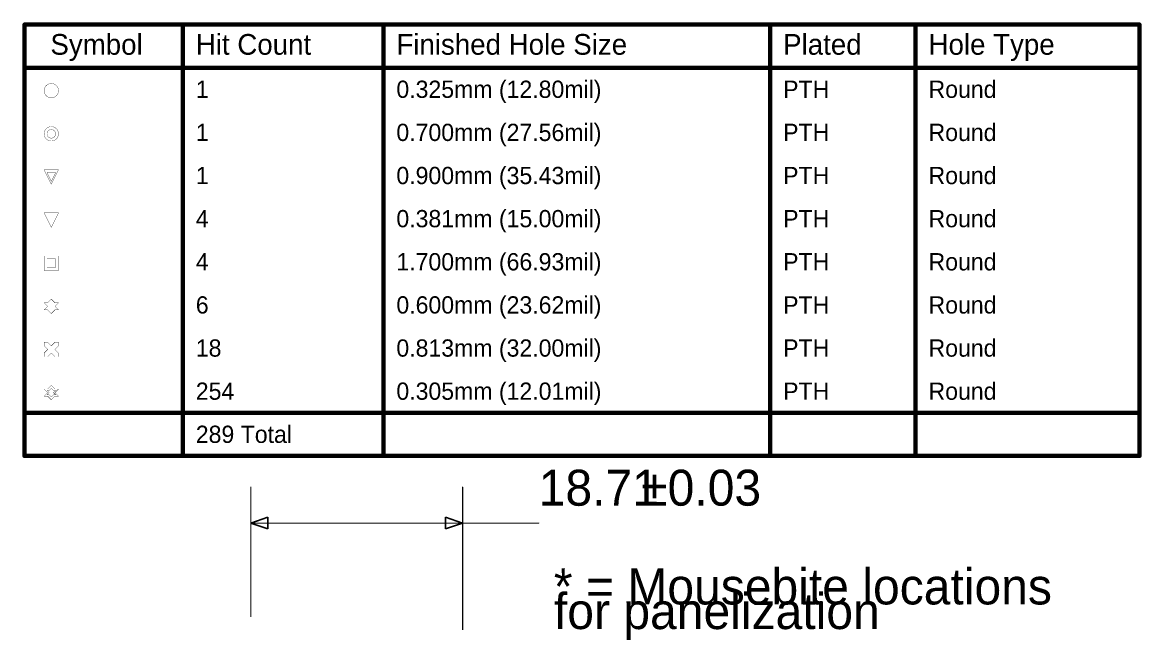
# Model space of a CAD drawing. Header units: millimetres. Extents: x 6 to 417, y 41 to 311.
# Drawn here: x 79.8 to 178.7, y 123.2 to 176.3 of the extents above; entities that cross this region are included whole.
import ezdxf

# ---------------------------------------------------------------- set-up
doc = ezdxf.new("R2010")
doc.units = ezdxf.units.MM
doc.layers.add('DrillDrawing', color=1, linetype='Continuous')
doc.layers.add('Mechanical2', color=216, linetype='Continuous')

msp = doc.modelspace()

# ---------------------------------------------------------------- linework, layer by layer
at = {"layer": 'DrillDrawing'}
for p, q in [((100, 132.063), (101.5, 132.571)), ((101.5, 132.571), (101.5, 131.555)), ((117.215, 132.571), (118.715, 132.063)), ((117.215, 131.555), (117.215, 132.571)), ((101.5, 131.555), (100, 132.063)), ((118.715, 132.063), (117.215, 131.555))]:
    msp.add_line(p, q, dxfattribs=at)
for points, const_width in [([(80, 176.1), (178.526, 176.1)], 0.381), ([(80, 138), (80, 176.1)], 0.381), ([(93.992, 138), (93.992, 176.1)], 0.381), ([(111.717, 138), (111.717, 176.1)], 0.381), ([(145.895, 138), (145.895, 176.1)], 0.381), ([(158.744, 138), (158.744, 176.1)], 0.381), ([(178.526, 138), (178.526, 176.1)], 0.381), ([(80, 172.29), (178.526, 172.29)], 0.381), ([(81.73, 163.273), (83, 163.273)], 0.0254), ([(81.73, 163.273), (82.365, 162.003)], 0.0254), ([(82.365, 162.003), (83, 163.273)], 0.0254), ([(81.984, 163.019), (82.746, 163.019)], 0.0254), ([(81.984, 163.019), (82.365, 162.257)], 0.0254), ([(82.365, 162.257), (82.746, 163.019)], 0.0254), ([(81.73, 159.463), (83, 159.463)], 0.0254), ([(81.73, 159.463), (82.365, 158.193)], 0.0254), ([(82.365, 158.193), (83, 159.463)], 0.0254), ([(81.73, 155.653), (83, 155.653)], 0.0254), ([(81.73, 154.383), (81.73, 155.653)], 0.0254), ([(81.984, 155.399), (82.746, 155.399)], 0.0254), ([(81.984, 154.637), (81.984, 155.399)], 0.0254), ([(82.746, 154.637), (82.746, 155.399)], 0.0254), ([(83, 154.383), (83, 155.653)], 0.0254), ([(81.73, 154.383), (83, 154.383)], 0.0254), ([(81.984, 154.637), (82.746, 154.637)], 0.0254), ([(81.73, 151.526), (82.048, 151.208)], 0.0254), ([(81.73, 151.526), (82.048, 151.526)], 0.0254), ([(82.048, 151.526), (82.365, 151.843)], 0.0254), ([(82.365, 151.843), (82.683, 151.526)], 0.0254), ([(82.683, 151.526), (83, 151.526)], 0.0254), ([(82.683, 151.208), (83, 151.526)], 0.0254), ([(81.73, 150.891), (82.048, 151.208)], 0.0254), ([(81.73, 150.891), (82.048, 150.891)], 0.0254), ([(82.048, 150.891), (82.365, 150.573)], 0.0254), ([(82.365, 150.573), (82.683, 150.891)], 0.0254), ([(82.683, 151.208), (83, 150.891)], 0.0254), ([(82.683, 150.891), (83, 150.891)], 0.0254), ([(81.73, 147.716), (81.73, 148.033)], 0.0254), ([(81.73, 148.033), (82.048, 148.033)], 0.0254), ([(81.73, 147.716), (82.048, 147.398)], 0.0254), ([(81.73, 147.081), (82.048, 147.398)], 0.0254), ([(82.048, 148.033), (82.365, 147.716)], 0.0254), ([(82.365, 147.716), (82.683, 148.033)], 0.0254), ([(82.683, 148.033), (83, 148.033)], 0.0254), ([(82.683, 147.398), (83, 147.716)], 0.0254), ([(82.683, 147.398), (83, 147.081)], 0.0254), ([(83, 147.716), (83, 148.033)], 0.0254), ([(81.73, 146.763), (81.73, 147.081)], 0.0254), ([(81.73, 146.763), (82.048, 146.763)], 0.0254), ([(82.048, 146.763), (82.365, 147.081)], 0.0254), ([(82.365, 147.081), (82.683, 146.763)], 0.0254), ([(82.683, 146.763), (83, 146.763)], 0.0254), ([(83, 146.763), (83, 147.081)], 0.0254), ([(81.73, 143.906), (82.048, 143.588)], 0.0254), ([(81.73, 143.906), (82.048, 143.906)], 0.0254), ([(81.73, 143.271), (82.048, 143.588)], 0.0254), ([(81.984, 143.779), (82.175, 143.588)], 0.0254), ([(81.984, 143.779), (82.175, 143.779)], 0.0254), ([(81.984, 143.398), (82.175, 143.588)], 0.0254), ([(82.048, 143.906), (82.365, 144.223)], 0.0254), ([(82.175, 143.779), (82.365, 143.969)], 0.0254), ([(82.365, 144.223), (82.683, 143.906)], 0.0254), ([(82.365, 143.969), (82.556, 143.779)], 0.0254), ([(82.556, 143.779), (82.746, 143.779)], 0.0254), ([(82.556, 143.588), (82.746, 143.779)], 0.0254), ([(82.556, 143.588), (82.746, 143.398)], 0.0254), ([(82.683, 143.906), (83, 143.906)], 0.0254), ([(82.683, 143.588), (83, 143.906)], 0.0254), ([(82.683, 143.588), (83, 143.271)], 0.0254), ([(81.73, 143.271), (82.048, 143.271)], 0.0254), ([(81.984, 143.398), (82.175, 143.398)], 0.0254), ([(82.048, 143.271), (82.365, 142.953)], 0.0254), ([(82.175, 143.398), (82.365, 143.207)], 0.0254), ([(82.365, 143.207), (82.556, 143.398)], 0.0254), ([(82.365, 142.953), (82.683, 143.271)], 0.0254), ([(82.556, 143.398), (82.746, 143.398)], 0.0254), ([(82.683, 143.271), (83, 143.271)], 0.0254), ([(80, 141.81), (178.526, 141.81)], 0.381), ([(80, 138), (178.526, 138)], 0.381), ([(118.715, 102.27), (118.715, 135.238)], 0.1), ([(100, 132.063), (118.715, 132.063)], 0.1), ([(118.715, 132.063), (125.436, 132.063)], 0.1)]:
    msp.add_lwpolyline(points, dxfattribs=dict(at, const_width=const_width))
for points, const_width in [([(79.905, 176.1, 1), (80.095, 176.1, 1)], 0.191), ([(79.905, 176.1, 1), (80.095, 176.1, 1)], 0.191), ([(93.897, 176.1, 1), (94.087, 176.1, 1)], 0.191), ([(111.621, 176.1, 1), (111.812, 176.1, 1)], 0.191), ([(145.8, 176.1, 1), (145.99, 176.1, 1)], 0.191), ([(158.649, 176.1, 1), (158.84, 176.1, 1)], 0.191), ([(178.431, 176.1, 1), (178.621, 176.1, 1)], 0.191), ([(178.431, 176.1, 1), (178.621, 176.1, 1)], 0.191), ([(79.905, 172.29, 1), (80.095, 172.29, 1)], 0.191), ([(178.431, 172.29, 1), (178.621, 172.29, 1)], 0.191), ([(83, 170.258, 1), (81.73, 170.258, 1)], 0.0254), ([(81.724, 170.258, 1), (81.737, 170.258, 1)], 0.0127), ([(82.994, 170.258, 1), (83.007, 170.258, 1)], 0.0127), ([(83, 166.448, 1), (81.73, 166.448, 1)], 0.0254), ([(81.724, 166.448, 1), (81.737, 166.448, 1)], 0.0127), ([(82.746, 166.448, 1), (81.984, 166.448, 1)], 0.0254), ([(81.978, 166.448, 1), (81.991, 166.448, 1)], 0.0127), ([(82.74, 166.448, 1), (82.753, 166.448, 1)], 0.0127), ([(82.994, 166.448, 1), (83.007, 166.448, 1)], 0.0127), ([(81.724, 163.273, 1), (81.737, 163.273, 1)], 0.0127), ([(81.724, 163.273, 1), (81.737, 163.273, 1)], 0.0127), ([(82.994, 163.273, 1), (83.007, 163.273, 1)], 0.0127), ([(82.994, 163.273, 1), (83.007, 163.273, 1)], 0.0127), ([(81.978, 163.019, 1), (81.991, 163.019, 1)], 0.0127), ([(81.978, 163.019, 1), (81.991, 163.019, 1)], 0.0127), ([(82.359, 162.257, 1), (82.372, 162.257, 1)], 0.0127), ([(82.359, 162.257, 1), (82.372, 162.257, 1)], 0.0127), ([(82.74, 163.019, 1), (82.753, 163.019, 1)], 0.0127), ([(82.74, 163.019, 1), (82.753, 163.019, 1)], 0.0127), ([(82.359, 162.003, 1), (82.372, 162.003, 1)], 0.0127), ([(82.359, 162.003, 1), (82.372, 162.003, 1)], 0.0127), ([(81.724, 159.463, 1), (81.737, 159.463, 1)], 0.0127), ([(81.724, 159.463, 1), (81.737, 159.463, 1)], 0.0127), ([(82.994, 159.463, 1), (83.007, 159.463, 1)], 0.0127), ([(82.994, 159.463, 1), (83.007, 159.463, 1)], 0.0127), ([(82.359, 158.193, 1), (82.372, 158.193, 1)], 0.0127), ([(82.359, 158.193, 1), (82.372, 158.193, 1)], 0.0127), ([(81.724, 155.653, 1), (81.737, 155.653, 1)], 0.0127), ([(81.724, 155.653, 1), (81.737, 155.653, 1)], 0.0127), ([(81.978, 155.399, 1), (81.991, 155.399, 1)], 0.0127), ([(81.978, 155.399, 1), (81.991, 155.399, 1)], 0.0127), ([(82.74, 155.399, 1), (82.753, 155.399, 1)], 0.0127), ([(82.74, 155.399, 1), (82.753, 155.399, 1)], 0.0127), ([(82.994, 155.653, 1), (83.007, 155.653, 1)], 0.0127), ([(82.994, 155.653, 1), (83.007, 155.653, 1)], 0.0127), ([(81.724, 154.383, 1), (81.737, 154.383, 1)], 0.0127), ([(81.724, 154.383, 1), (81.737, 154.383, 1)], 0.0127), ([(81.978, 154.637, 1), (81.991, 154.637, 1)], 0.0127), ([(81.978, 154.637, 1), (81.991, 154.637, 1)], 0.0127), ([(82.74, 154.637, 1), (82.753, 154.637, 1)], 0.0127), ([(82.74, 154.637, 1), (82.753, 154.637, 1)], 0.0127), ([(82.994, 154.383, 1), (83.007, 154.383, 1)], 0.0127), ([(82.994, 154.383, 1), (83.007, 154.383, 1)], 0.0127), ([(81.724, 151.526, 1), (81.737, 151.526, 1)], 0.0127), ([(81.724, 151.526, 1), (81.737, 151.526, 1)], 0.0127), ([(82.042, 151.526, 1), (82.054, 151.526, 1)], 0.0127), ([(82.042, 151.526, 1), (82.054, 151.526, 1)], 0.0127), ([(82.359, 151.843, 1), (82.372, 151.843, 1)], 0.0127), ([(82.359, 151.843, 1), (82.372, 151.843, 1)], 0.0127), ([(82.677, 151.526, 1), (82.689, 151.526, 1)], 0.0127), ([(82.677, 151.526, 1), (82.689, 151.526, 1)], 0.0127), ([(82.994, 151.526, 1), (83.007, 151.526, 1)], 0.0127), ([(82.994, 151.526, 1), (83.007, 151.526, 1)], 0.0127), ([(81.724, 150.891, 1), (81.737, 150.891, 1)], 0.0127), ([(81.724, 150.891, 1), (81.737, 150.891, 1)], 0.0127), ([(82.042, 151.208, 1), (82.054, 151.208, 1)], 0.0127), ([(82.042, 151.208, 1), (82.054, 151.208, 1)], 0.0127), ([(82.042, 150.891, 1), (82.054, 150.891, 1)], 0.0127), ([(82.042, 150.891, 1), (82.054, 150.891, 1)], 0.0127), ([(82.359, 150.573, 1), (82.372, 150.573, 1)], 0.0127), ([(82.359, 150.573, 1), (82.372, 150.573, 1)], 0.0127), ([(82.677, 151.208, 1), (82.689, 151.208, 1)], 0.0127), ([(82.677, 151.208, 1), (82.689, 151.208, 1)], 0.0127), ([(82.677, 150.891, 1), (82.689, 150.891, 1)], 0.0127), ([(82.677, 150.891, 1), (82.689, 150.891, 1)], 0.0127), ([(82.994, 150.891, 1), (83.007, 150.891, 1)], 0.0127), ([(82.994, 150.891, 1), (83.007, 150.891, 1)], 0.0127), ([(81.724, 148.033, 1), (81.737, 148.033, 1)], 0.0127), ([(81.724, 148.033, 1), (81.737, 148.033, 1)], 0.0127), ([(81.724, 147.716, 1), (81.737, 147.716, 1)], 0.0127), ([(81.724, 147.716, 1), (81.737, 147.716, 1)], 0.0127), ([(82.042, 148.033, 1), (82.054, 148.033, 1)], 0.0127), ([(82.042, 148.033, 1), (82.054, 148.033, 1)], 0.0127), ([(82.042, 147.398, 1), (82.054, 147.398, 1)], 0.0127), ([(82.042, 147.398, 1), (82.054, 147.398, 1)], 0.0127), ([(82.359, 147.716, 1), (82.372, 147.716, 1)], 0.0127), ([(82.359, 147.716, 1), (82.372, 147.716, 1)], 0.0127), ([(82.677, 148.033, 1), (82.689, 148.033, 1)], 0.0127), ([(82.677, 148.033, 1), (82.689, 148.033, 1)], 0.0127), ([(82.677, 147.398, 1), (82.689, 147.398, 1)], 0.0127), ([(82.677, 147.398, 1), (82.689, 147.398, 1)], 0.0127), ([(82.994, 148.033, 1), (83.007, 148.033, 1)], 0.0127), ([(82.994, 148.033, 1), (83.007, 148.033, 1)], 0.0127), ([(82.994, 147.716, 1), (83.007, 147.716, 1)], 0.0127), ([(82.994, 147.716, 1), (83.007, 147.716, 1)], 0.0127), ([(81.724, 147.081, 1), (81.737, 147.081, 1)], 0.0127), ([(81.724, 147.081, 1), (81.737, 147.081, 1)], 0.0127), ([(81.724, 146.763, 1), (81.737, 146.763, 1)], 0.0127), ([(81.724, 146.763, 1), (81.737, 146.763, 1)], 0.0127), ([(82.042, 146.763, 1), (82.054, 146.763, 1)], 0.0127), ([(82.042, 146.763, 1), (82.054, 146.763, 1)], 0.0127), ([(82.359, 147.081, 1), (82.372, 147.081, 1)], 0.0127), ([(82.359, 147.081, 1), (82.372, 147.081, 1)], 0.0127), ([(82.677, 146.763, 1), (82.689, 146.763, 1)], 0.0127), ([(82.677, 146.763, 1), (82.689, 146.763, 1)], 0.0127), ([(82.994, 147.081, 1), (83.007, 147.081, 1)], 0.0127), ([(82.994, 147.081, 1), (83.007, 147.081, 1)], 0.0127), ([(82.994, 146.763, 1), (83.007, 146.763, 1)], 0.0127), ([(82.994, 146.763, 1), (83.007, 146.763, 1)], 0.0127), ([(81.724, 143.906, 1), (81.737, 143.906, 1)], 0.0127), ([(81.724, 143.906, 1), (81.737, 143.906, 1)], 0.0127), ([(81.978, 143.779, 1), (81.991, 143.779, 1)], 0.0127), ([(81.978, 143.779, 1), (81.991, 143.779, 1)], 0.0127), ([(82.042, 143.906, 1), (82.054, 143.906, 1)], 0.0127), ([(82.042, 143.906, 1), (82.054, 143.906, 1)], 0.0127), ([(82.042, 143.588, 1), (82.054, 143.588, 1)], 0.0127), ([(82.042, 143.588, 1), (82.054, 143.588, 1)], 0.0127), ([(82.169, 143.779, 1), (82.181, 143.779, 1)], 0.0127), ([(82.169, 143.779, 1), (82.181, 143.779, 1)], 0.0127), ([(82.169, 143.588, 1), (82.181, 143.588, 1)], 0.0127), ([(82.169, 143.588, 1), (82.181, 143.588, 1)], 0.0127), ([(82.359, 144.223, 1), (82.372, 144.223, 1)], 0.0127), ([(82.359, 144.223, 1), (82.372, 144.223, 1)], 0.0127), ([(82.359, 143.969, 1), (82.372, 143.969, 1)], 0.0127), ([(82.359, 143.969, 1), (82.372, 143.969, 1)], 0.0127), ([(82.55, 143.779, 1), (82.562, 143.779, 1)], 0.0127), ([(82.55, 143.779, 1), (82.562, 143.779, 1)], 0.0127), ([(82.55, 143.588, 1), (82.562, 143.588, 1)], 0.0127), ([(82.55, 143.588, 1), (82.562, 143.588, 1)], 0.0127), ([(82.677, 143.906, 1), (82.689, 143.906, 1)], 0.0127), ([(82.677, 143.906, 1), (82.689, 143.906, 1)], 0.0127), ([(82.677, 143.588, 1), (82.689, 143.588, 1)], 0.0127), ([(82.677, 143.588, 1), (82.689, 143.588, 1)], 0.0127), ([(82.74, 143.779, 1), (82.753, 143.779, 1)], 0.0127), ([(82.74, 143.779, 1), (82.753, 143.779, 1)], 0.0127), ([(82.994, 143.906, 1), (83.007, 143.906, 1)], 0.0127), ([(82.994, 143.906, 1), (83.007, 143.906, 1)], 0.0127), ([(81.724, 143.271, 1), (81.737, 143.271, 1)], 0.0127), ([(81.724, 143.271, 1), (81.737, 143.271, 1)], 0.0127), ([(81.978, 143.398, 1), (81.991, 143.398, 1)], 0.0127), ([(81.978, 143.398, 1), (81.991, 143.398, 1)], 0.0127), ([(82.042, 143.271, 1), (82.054, 143.271, 1)], 0.0127), ([(82.042, 143.271, 1), (82.054, 143.271, 1)], 0.0127), ([(82.169, 143.398, 1), (82.181, 143.398, 1)], 0.0127), ([(82.169, 143.398, 1), (82.181, 143.398, 1)], 0.0127), ([(82.359, 143.207, 1), (82.372, 143.207, 1)], 0.0127), ([(82.359, 143.207, 1), (82.372, 143.207, 1)], 0.0127), ([(82.359, 142.953, 1), (82.372, 142.953, 1)], 0.0127), ([(82.359, 142.953, 1), (82.372, 142.953, 1)], 0.0127), ([(82.55, 143.398, 1), (82.562, 143.398, 1)], 0.0127), ([(82.55, 143.398, 1), (82.562, 143.398, 1)], 0.0127), ([(82.677, 143.271, 1), (82.689, 143.271, 1)], 0.0127), ([(82.677, 143.271, 1), (82.689, 143.271, 1)], 0.0127), ([(82.74, 143.398, 1), (82.753, 143.398, 1)], 0.0127), ([(82.74, 143.398, 1), (82.753, 143.398, 1)], 0.0127), ([(82.994, 143.271, 1), (83.007, 143.271, 1)], 0.0127), ([(82.994, 143.271, 1), (83.007, 143.271, 1)], 0.0127), ([(79.905, 141.81, 1), (80.095, 141.81, 1)], 0.191), ([(178.431, 141.81, 1), (178.621, 141.81, 1)], 0.191), ([(79.905, 138, 1), (80.095, 138, 1)], 0.191), ([(79.905, 138, 1), (80.095, 138, 1)], 0.191), ([(93.897, 138, 1), (94.087, 138, 1)], 0.191), ([(111.621, 138, 1), (111.812, 138, 1)], 0.191), ([(145.8, 138, 1), (145.99, 138, 1)], 0.191), ([(158.649, 138, 1), (158.84, 138, 1)], 0.191), ([(178.431, 138, 1), (178.621, 138, 1)], 0.191), ([(178.431, 138, 1), (178.621, 138, 1)], 0.191), ([(118.69, 135.238, 1), (118.74, 135.238, 1)], 0.05), ([(99.975, 132.063, 1), (100.025, 132.063, 1)], 0.05), ([(118.69, 132.063, 1), (118.74, 132.063, 1)], 0.05), ([(118.69, 132.063, 1), (118.74, 132.063, 1)], 0.05), ([(125.411, 132.063, 1), (125.461, 132.063, 1)], 0.05)]:
    msp.add_lwpolyline(points, format="xyb", close=True, dxfattribs=dict(at, const_width=const_width))
at = {"layer": 'Mechanical2', "const_width": 0.1}
msp.add_lwpolyline([(100, 123.817), (100, 135.238)], dxfattribs=at)
at = {"layer": 'Mechanical2', "const_width": 0.05}
for points in [[(99.975, 135.238, 1), (100.025, 135.238, 1)], [(99.975, 123.817, 1), (100.025, 123.817, 1)]]:
    msp.add_lwpolyline(points, format="xyb", close=True, dxfattribs=at)

# ---------------------------------------------------------------- texts
at = {"layer": 'DrillDrawing'}
for s, height, p in [('Symbol', 1.8288, (82.286, 173.433)), ('Hit Count', 1.8288, (95.135, 173.433)), ('Finished Hole Size', 1.8288, (112.86, 173.433)), ('Plated', 1.8288, (147.038, 173.433)), ('Hole Type', 1.8288, (159.887, 173.433)), ('1', 1.524, (95.135, 169.623)), ('0.325mm (12.80mil)', 1.524, (112.86, 169.623)), ('PTH', 1.524, (147.038, 169.623)), ('Round', 1.524, (159.887, 169.623)), ('1', 1.524, (95.135, 165.813)), ('0.700mm (27.56mil)', 1.524, (112.86, 165.813)), ('PTH', 1.524, (147.038, 165.813)), ('Round', 1.524, (159.887, 165.813)), ('1', 1.524, (95.135, 162.003)), ('0.900mm (35.43mil)', 1.524, (112.86, 162.003)), ('PTH', 1.524, (147.038, 162.003)), ('Round', 1.524, (159.887, 162.003)), ('4', 1.524, (95.135, 158.193)), ('0.381mm (15.00mil)', 1.524, (112.86, 158.193)), ('PTH', 1.524, (147.038, 158.193)), ('Round', 1.524, (159.887, 158.193)), ('4', 1.524, (95.135, 154.383)), ('1.700mm (66.93mil)', 1.524, (112.86, 154.383)), ('PTH', 1.524, (147.038, 154.383)), ('Round', 1.524, (159.887, 154.383)), ('6', 1.524, (95.135, 150.573)), ('0.600mm (23.62mil)', 1.524, (112.86, 150.573)), ('PTH', 1.524, (147.038, 150.573)), ('Round', 1.524, (159.887, 150.573)), ('0.813mm (32.00mil)', 1.524, (112.86, 146.763)), ('Round', 1.524, (159.887, 146.763)), ('18', 1.524, (95.135, 146.763)), ('PTH', 1.524, (147.038, 146.763)), ('254', 1.524, (95.135, 142.953)), ('0.305mm (12.01mil)', 1.524, (112.86, 142.953)), ('PTH', 1.524, (147.038, 142.953)), ('Round', 1.524, (159.887, 142.953)), ('289 Total', 1.524, (95.135, 139.143)), ('18.71', 3.175, (125.436, 133.598)), ('±0.03', 3.175, (134.5, 133.6)), ('* = Mousebite locations', 3.175, (126.776, 124.875)), ('for panelization', 3.175, (126.781, 122.699))]:
    msp.add_text(s, height=height, dxfattribs=at).set_placement(p)

doc.saveas('drawing.dxf')
